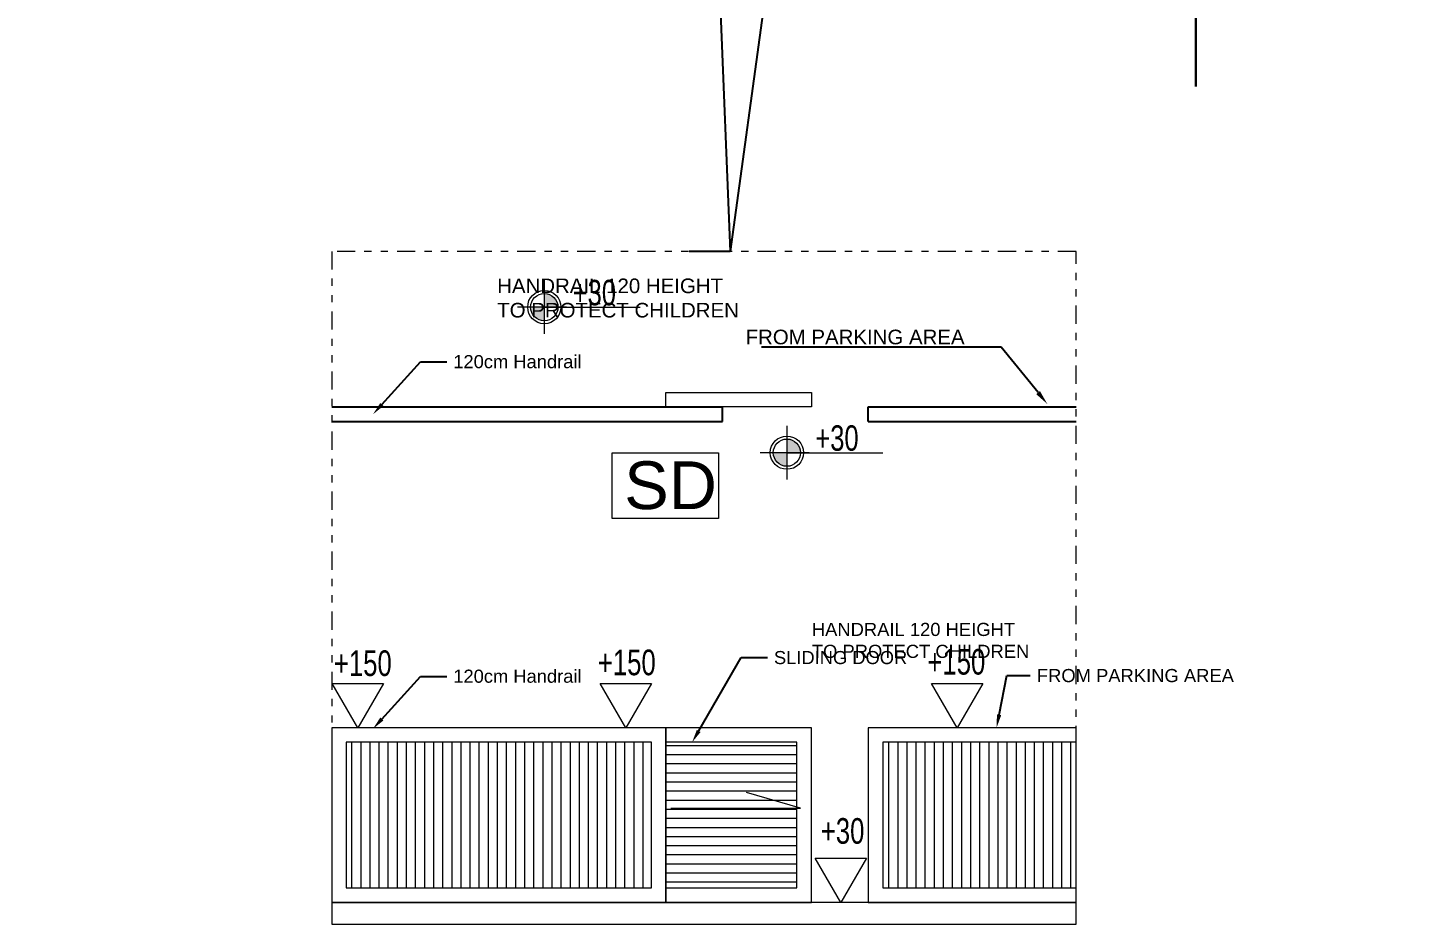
# Model space of a CAD drawing. Header units: inches. Extents: x -114 to 635, y -137 to 57.
# Drawn here: x -39.65 to -20.59, y -15.12 to -2.8 of the extents above; entities that cross this region are included whole.
import ezdxf
from ezdxf import colors
from ezdxf.entities.mleader import LeaderData, LeaderLine
from ezdxf.enums import TextEntityAlignment as Align
from ezdxf.math import Vec2, Vec3

# ---------------------------------------------------------------- set-up
doc = ezdxf.new("R2010")
doc.units = ezdxf.units.IN
doc.header["$MEASUREMENT"] = 0
doc.linetypes.add('DASHDOT', pattern=[1, 0.5, -0.25, 0, -0.25])
doc.linetypes.add('DIVIDE2', pattern=[0.625, 0.25, -0.125, 0, -0.125, 0, -0.125])
doc.layers.get('0').update_dxf_attribs({"lineweight": 5})
for name, color, linetype, lineweight in [('A-ELEV DOOR', 30, 'Continuous', 9), ('A-FLOOR LINE', 5, 'Continuous', 20), ('A-HATCH SEC', 8, 'Continuous', 5), ('A-LEVEL TAG', 23, 'Continuous', 9), ('A-RAILING', 31, 'Continuous', 5), ('handrial', 220, 'Continuous', 5), ('LEVEL SYMBOL', 8, 'Continuous', 5), ('PLOT BOWNDARY', 1, 'DASHDOT', 50), ('ROOF LINE 2', 244, 'Continuous', 25), ('TEXT', 255, 'Continuous', 5), ('TEXT2', 7, 'Continuous', 0)]:
    doc.layers.add(name, color=color, linetype=linetype, lineweight=lineweight)
doc.styles.add('002-F.FLOOR PLAN$0$xref plans$0$ATTRIBUTE', font='BKANT.TTF')
doc.styles.add('ATTRIBUTE', font='BKANT.TTF')
doc.styles.get("Standard").update_dxf_attribs({"font": 'arial.ttf'})
pattern_1 = [(90, (-1270.45357, -303.40975), (-0.125, 0), [])]

# ---------------------------------------------------------------- blocks, each defined once
blk = doc.blocks.new('002-F.FLOOR PLAN$0$xref plans$0$LVL-PL')
h = blk.add_hatch(color=256)
h.paths.add_polyline_path([(0, 0.123), (0, 0), (0.123, 0, 0.414214)])
h.paths.add_polyline_path([(0, 0), (-0.123, 0, 0.414214), (0, -0.123)])
for p, q in [((0, 0.242), (0, -0.242)), ((0.2, 0), (-0.242, 0)), ((0, 0), (0.865, 0))]:
    blk.add_line(p, q)
for radius in [0.15, 0.123]:
    blk.add_circle((0, 0), radius)
at = {"style": '002-F.FLOOR PLAN$0$xref plans$0$ATTRIBUTE', "width": 0.75, "flags": 12}
for tag, p in [('LEVEL', (0.517, 0.151)), ('POSITION', (0.517, -0.154))]:
    blk.add_attdef(tag, text='', height=0.2, dxfattribs=at).set_placement(p, align=Align.MIDDLE)
blk = doc.blocks.new('LVL-EL-flat-4')
at = {"layer": 'A-LEVEL TAG', "lineweight": 5}
for p, q in [((0.16, 0.2771), (-0.16, 0.2771)), ((-0.16, 0.2771), (0, 0)), ((0, 0), (0.16, 0.2771))]:
    blk.add_line(p, q, dxfattribs=at)
at = {"layer": 'A-LEVEL TAG', "lineweight": 5, "style": 'ATTRIBUTE', "width": 0.75, "flags": 12}
blk.add_attdef('LEVEL', (-0.278, 0.3663), '', height=0.16, dxfattribs=at)

msp = doc.modelspace()

# ---------------------------------------------------------------- hatches: boundary and pattern name
at = {"layer": 'A-ELEV DOOR'}
h = msp.add_hatch(dxfattribs=at)
h.set_pattern_fill('ANSI31', color=256, angle=135)
h.set_pattern_definition([(180, (-1269.69914, -303.40975), (-1e-17, -0.125), [])])
h.paths.add_polyline_path([(-29.091, -14.616), (-29.091, -12.616), (-30.891, -12.616), (-30.891, -14.616)])
at = {"layer": 'A-RAILING'}
h = msp.add_hatch(dxfattribs=at)
h.set_pattern_fill('ANSI31', color=256, angle=45)
h.set_pattern_definition(pattern_1)
h.paths.add_polyline_path([(-31.091, -14.616), (-31.091, -12.616), (-35.28, -12.616), (-35.28, -14.616)])
h = msp.add_hatch(dxfattribs=at)
h.set_pattern_fill('ANSI31', color=256, angle=45)
h.set_pattern_definition(pattern_1)
h.paths.add_polyline_path([(-25.258, -14.616), (-25.258, -12.616), (-27.912, -12.616), (-27.912, -14.616)])

# ---------------------------------------------------------------- linework, layer by layer
at = {"layer": 'A-ELEV DOOR', "elevation": 0}
for points in [[(-28.891, -8.008), (-30.891, -8.008), (-30.891, -7.808), (-28.891, -7.808)], [(-28.891, -14.816), (-28.891, -12.416), (-30.891, -12.416), (-30.891, -14.816)], [(-29.091, -14.616), (-29.091, -12.616), (-30.891, -12.616), (-30.891, -14.616)]]:
    msp.add_lwpolyline(points, close=True, dxfattribs=at)
at = {"layer": 'A-FLOOR LINE'}
msp.add_lwpolyline([(-35.48, -15.116), (-25.258, -15.116), (-25.258, -14.816), (-35.48, -14.816)], close=True, dxfattribs=at)
at = {"layer": 'A-HATCH SEC'}
msp.add_lwpolyline([(-30.822, -13.523), (-29.042, -13.523), (-29.785, -13.305)], dxfattribs=at)
at = {"layer": 'A-RAILING'}
for points in [[(-30.891, -14.816), (-30.891, -12.416), (-35.48, -12.416), (-35.48, -14.816)], [(-25.258, -14.816), (-25.258, -12.416), (-28.112, -12.416), (-28.112, -14.816)], [(-31.091, -14.616), (-31.091, -12.616), (-35.28, -12.616), (-35.28, -14.616)], [(-25.258, -14.616), (-25.258, -12.616), (-27.912, -12.616), (-27.912, -14.616)]]:
    msp.add_lwpolyline(points, close=True, dxfattribs=at)
at = {"layer": 'handrial', "color": 2, "linetype": 'DIVIDE2', "elevation": 0}
msp.add_lwpolyline([(-35.48, -5.871), (-35.48, -15.116), (-25.258, -15.116), (-25.258, -5.871)], close=True, dxfattribs=at)
at = {"layer": 'PLOT BOWNDARY', "color": 8, "const_width": 0.0317}
msp.add_lwpolyline([(-23.614, -3.61), (-23.614, -1.126)], dxfattribs=at)
at = {"layer": 'ROOF LINE 2', "elevation": 0}
for points in [[(-35.48, -8.008), (-30.112, -8.008)], [(-30.112, -8.208), (-30.112, -8.008)], [(-28.112, -8.008), (-25.258, -8.008)], [(-28.112, -8.208), (-28.112, -8.008)], [(-35.48, -8.208), (-30.112, -8.208)], [(-28.112, -8.208), (-25.258, -8.208)]]:
    msp.add_lwpolyline(points, dxfattribs=at)
at = {"layer": 'TEXT2', "elevation": 0}
msp.add_lwpolyline([(-31.627, -8.637), (-30.168, -8.637), (-30.168, -9.54), (-31.627, -9.54)], close=True, dxfattribs=at)

# ---------------------------------------------------------------- block references
ref = msp.add_blockref('LVL-EL-flat-4', (-35.122, -12.416), dxfattribs=dict(xscale=-2.2, yscale=2.2, zscale=2.2))
ref.add_attrib('LEVEL', '+150', (-35.451, -11.705), dxfattribs={"layer": 'A-LEVEL TAG', "height": 0.352, "style": 'ATTRIBUTE', "width": 0.75, "flags": 12})
ref = msp.add_blockref('LVL-EL-flat-4', (-31.44, -12.416), dxfattribs=dict(xscale=-2.2, yscale=2.2, zscale=2.2))
ref.add_attrib('LEVEL', '+150', (-31.826, -11.695), dxfattribs={"layer": 'A-LEVEL TAG', "height": 0.352, "style": 'ATTRIBUTE', "width": 0.75, "flags": 12})
ref = msp.add_blockref('LVL-EL-flat-4', (-26.89, -12.416), dxfattribs=dict(xscale=-2.2, yscale=2.2, zscale=2.2))
ref.add_attrib('LEVEL', '+150', (-27.3, -11.686), dxfattribs={"layer": 'A-LEVEL TAG', "height": 0.352, "style": 'ATTRIBUTE', "width": 0.75, "flags": 12})
ref = msp.add_blockref('LVL-EL-flat-4', (-28.489, -14.816), dxfattribs=dict(xscale=-2.2, yscale=2.2, zscale=2.2))
ref.add_attrib('LEVEL', '+30', (-28.764, -14.01), dxfattribs={"layer": 'A-LEVEL TAG', "height": 0.352, "style": 'ATTRIBUTE', "width": 0.75, "flags": 12})
at = {"layer": 'LEVEL SYMBOL', "linetype": 'Continuous', "lineweight": 0}
ref = msp.add_blockref('002-F.FLOOR PLAN$0$xref plans$0$LVL-PL', (-32.561, -6.637), dxfattribs=dict(at, xscale=1.524000000000014, yscale=1.524000000000014, zscale=1.524000000000014))
ref.add_attrib('LEVEL', '+30', dxfattribs={"layer": '0', "lineweight": 5, "height": 0.35, "rotation": 360, "style": '002-F.FLOOR PLAN$0$xref plans$0$ATTRIBUTE', "width": 0.75}).set_placement((-31.874, -6.437), align=Align.MIDDLE)
ref = msp.add_blockref('002-F.FLOOR PLAN$0$xref plans$0$LVL-PL', (-29.229, -8.637, 0), dxfattribs=dict(at, xscale=1.524000000000014, yscale=1.524000000000014, zscale=1.524000000000014))
ref.add_attrib('LEVEL', '+30', dxfattribs={"layer": '0', "lineweight": 5, "height": 0.35, "rotation": 360, "style": '002-F.FLOOR PLAN$0$xref plans$0$ATTRIBUTE', "width": 0.75}).set_placement((-28.542, -8.436, 0), align=Align.MIDDLE)

# ---------------------------------------------------------------- texts
at = {"layer": 'TEXT', "attachment_point": 3}
for insert, char_height in [((-29.811, -6.244, 0), 0.20079), ((-25.83, -10.975), 0.18071)]:
    msp.add_mtext('\\pxql;HANDRAIL 120 HEIGHT \\PTO PROTECT CHILDREN ', dxfattribs=dict(at, insert=insert, char_height=char_height))
at = {"layer": 'TEXT2', "insert": (-31.464, -8.756, 0), "char_height": 0.6562, "attachment_point": 1}
msp.add_mtext('SD ', dxfattribs=at)

# ---------------------------------------------------------------- leaders
at = {"layer": 'handrial', "color": 2, "linetype": 'DIVIDE2'}
ml = msp.add_multileader_mtext('Standard', dxfattribs=at)
ml.set_content('  ', color=2)
ml.set_leader_properties()
ml.build(insert=Vec2(0, 0))
ml.multileader.update_dxf_attribs({"text_right_attachment_type": 6, "dogleg_length": 0.36, "arrow_head_size": 0.18})
ctx = ml.context
ctx.base_point, ctx.char_height, ctx.arrow_head_size, ctx.landing_gap_size, ctx.plane_origin = Vec3(-30.689, -5.781, 0), 0.18, 0.18, 0.09, Vec3(-17.68, 0.199, 0)
ctx.right_attachment, ctx.text_align_type = 6, 2
notes = []
notes.append((ctx, [(1, (1, 1, 0), (-30.009, -5.871, 0), (-1, 0), 0.36, [(0, [(-30.459, 5.363, 0)], 0, [])])]))
ctx.mtext.insert, ctx.mtext.alignment, ctx.mtext.flow_direction = Vec3(-30.459, -5.691, 0), 3, 5
ml = msp.add_multileader_mtext('Standard', dxfattribs=at)
ml.set_content('  ', color=2)
ml.set_leader_properties()
ml.build(insert=Vec2(0, 0))
ml.multileader.update_dxf_attribs({"text_right_attachment_type": 6, "dogleg_length": 0.36, "arrow_head_size": 0.18})
ctx = ml.context
ctx.base_point, ctx.char_height, ctx.arrow_head_size, ctx.landing_gap_size, ctx.plane_origin = Vec3(-30.689, -5.781, 0), 0.18, 0.18, 0.09, Vec3(-17.68, 6.547, 0)
ctx.right_attachment, ctx.text_align_type = 6, 2
notes.append((ctx, [(1, (1, 1, 0), (-30.009, -5.871, 0), (-1, 0), 0.36, [(0, [(-28.483, 5.311, 0)], 0, [])])]))
ctx.mtext.insert, ctx.mtext.alignment, ctx.mtext.flow_direction = Vec3(-30.459, -5.691, 0), 3, 5
at = {"layer": 'TEXT'}
ml = msp.add_multileader_mtext('Standard', dxfattribs=at)
ml.set_content('FROM PARKING AREA ', color=256)
ml.set_leader_properties()
ml.build(insert=Vec2(0, 0))
ml.multileader.update_dxf_attribs({"text_right_attachment_type": 6, "dogleg_length": 0.36, "arrow_head_size": 0.201})
ctx = ml.context
ctx.base_point, ctx.char_height, ctx.arrow_head_size, ctx.landing_gap_size, ctx.plane_origin = Vec3(-29.875, -7.049, 0), 0.20079, 0.201, 0.1, Vec3(-9.098, -6.977, 0)
ctx.right_attachment, ctx.text_align_type = 6, 2
notes.append((ctx, [(0, (1, 1, 0), (-26.287, -7.188, 0), (-1, 0), 0.402, [(0, [(-25.653, -7.968, 0)], 0, [])])]))
ctx.mtext.insert, ctx.mtext.alignment, ctx.mtext.flow_direction = Vec3(-26.789, -6.947, 0), 3, 5
at = {"layer": 'TEXT', "ltscale": 0.4}
ml = msp.add_multileader_mtext('Standard', dxfattribs=at)
ml.set_content('120cm Handrail', color=256)
ml.set_leader_properties()
ml.build(insert=Vec2(0, 0))
ml.multileader.update_dxf_attribs({"text_right_attachment_type": 6, "dogleg_length": 0.18, "arrow_head_size": 0.18})
ctx = ml.context
ctx.base_point, ctx.char_height, ctx.arrow_head_size, ctx.landing_gap_size, ctx.plane_origin = Vec3(-33.901, -7.388, 0), 0.18, 0.18, 0.09, Vec3(-25.73, -5.061, 0)
ctx.right_attachment = 6
notes.append((ctx, [(0, (1, 1, 0), (-34.261, -7.388, 0), (1, 0), 0.36, [(0, [(-34.913, -8.108, 0)], 0, [])])]))
ctx.mtext.insert, ctx.mtext.flow_direction = Vec3(-33.811, -7.296, 0), 5
ml = msp.add_multileader_mtext('Standard', dxfattribs=at)
ml.set_content('SLIDING DOOR', color=256)
ml.set_leader_properties()
ml.build(insert=Vec2(0, 0))
ml.multileader.update_dxf_attribs({"text_right_attachment_type": 6, "dogleg_length": 0.18, "arrow_head_size": 0.18})
ctx = ml.context
ctx.base_point, ctx.char_height, ctx.arrow_head_size, ctx.landing_gap_size, ctx.plane_origin = Vec3(-29.497, -11.453, 0), 0.18, 0.18, 0.09, Vec3(-21.326, -10.028, 0)
ctx.right_attachment = 6
notes.append((ctx, [(0, (1, 1, 0), (-29.857, -11.453, 0), (1, 0), 0.36, [(0, [(-30.531, -12.616, 0)], 0, [])])]))
ctx.mtext.insert, ctx.mtext.flow_direction = Vec3(-29.407, -11.362, 0), 5
ml = msp.add_multileader_mtext('Standard', dxfattribs=at)
ml.set_content('120cm Handrail', color=256)
ml.set_leader_properties()
ml.build(insert=Vec2(0, 0))
ml.multileader.update_dxf_attribs({"text_right_attachment_type": 6, "dogleg_length": 0.18, "arrow_head_size": 0.18})
ctx = ml.context
ctx.base_point, ctx.char_height, ctx.arrow_head_size, ctx.landing_gap_size, ctx.plane_origin = Vec3(-33.901, -11.71, 0), 0.18, 0.18, 0.09, Vec3(-25.73, -9.382, 0)
ctx.right_attachment = 6
notes.append((ctx, [(0, (1, 1, 0), (-34.261, -11.71, 0), (1, 0), 0.36, [(0, [(-34.913, -12.43, 0)], 0, [])])]))
ctx.mtext.insert, ctx.mtext.flow_direction = Vec3(-33.811, -11.618, 0), 5
at = {"layer": 'TEXT'}
ml = msp.add_multileader_mtext('Standard', dxfattribs=at)
ml.set_content('FROM PARKING AREA ', color=256)
ml.set_leader_properties()
ml.build(insert=Vec2(0, 0))
ml.multileader.update_dxf_attribs({"text_right_attachment_type": 6, "dogleg_length": 0.36, "arrow_head_size": 0.181})
ctx = ml.context
ctx.base_point, ctx.char_height, ctx.arrow_head_size, ctx.landing_gap_size, ctx.plane_origin = Vec3(-25.887, -11.7), 0.18071, 0.181, 0.0904, Vec3(-5.6, -11.536)
ctx.right_attachment = 6
notes.append((ctx, [(1, (1, 1, 0), (-26.211, -11.7), (1, 0), 0.324, [(0, [(-26.35, -12.416)], 0, [])])]))
ctx.mtext.insert, ctx.mtext.flow_direction = Vec3(-25.797, -11.609), 5
for ctx, leaders in notes:
    for number, flags, end, landing, length, lines in leaders:
        leader = LeaderData()
        leader.index, (leader.has_last_leader_line, leader.has_dogleg_vector, leader.attachment_direction) = number, flags
        leader.last_leader_point, leader.dogleg_vector, leader.dogleg_length = Vec3(end), Vec3(landing), length
        for number, points, colour, breaks in lines:
            line = LeaderLine()
            line.index, line.vertices, line.color, line.breaks = number, Vec3.list(points), colors.encode_raw_color(colour), breaks
            leader.lines.append(line)
        ctx.leaders.append(leader)

doc.saveas('drawing.dxf')
